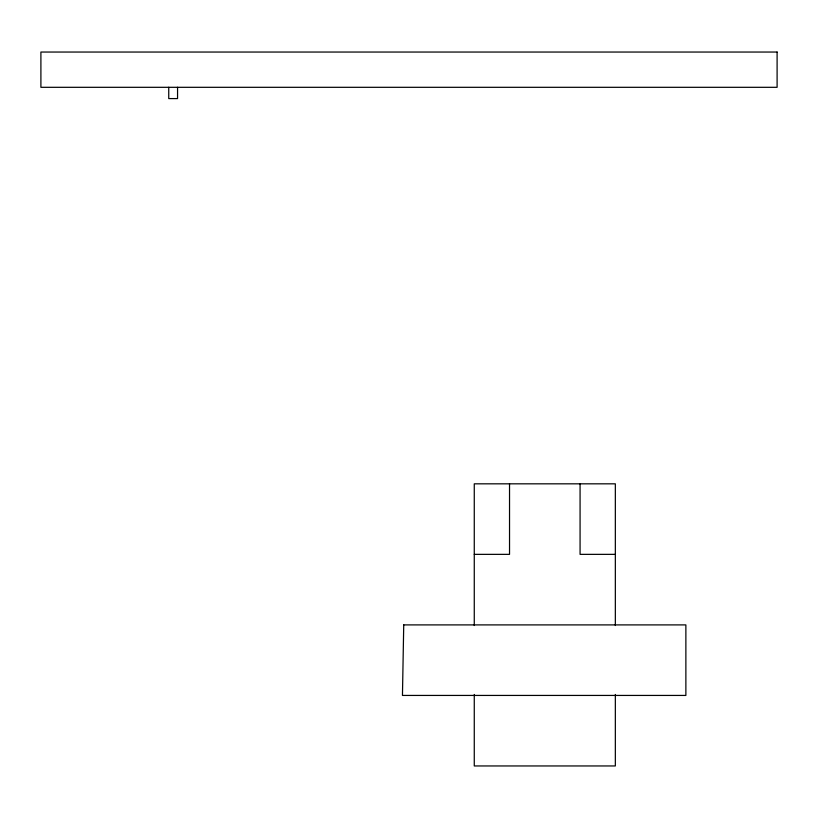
<?xml version="1.0" encoding="UTF-8"?>
<svg xmlns="http://www.w3.org/2000/svg" width="818" height="818" viewBox="0 0 818 818"><rect width="100%" height="100%" fill="white"/><g stroke="black" fill="none" stroke-linecap="round" stroke-linejoin="round"><path stroke-width="1.23" d="M474.266 554.359L509.532 554.359L509.532 483.827M615.34 554.359L580.074 554.359L580.074 483.827M615.34 625.525L615.34 483.827L474.266 483.827L474.266 625.525M615.34 694.462L615.34 765.955L474.266 765.955L474.266 694.462M177.557 87.27L177.557 98.589L168.743 98.589L168.743 87.27M403.734 624.901L402.456 695.433L685.873 695.433L685.873 624.901L403.734 624.901M777.1 52.045L40.9 52.045L40.9 87.311L777.1 87.311L777.1 52.045"/></g></svg>
